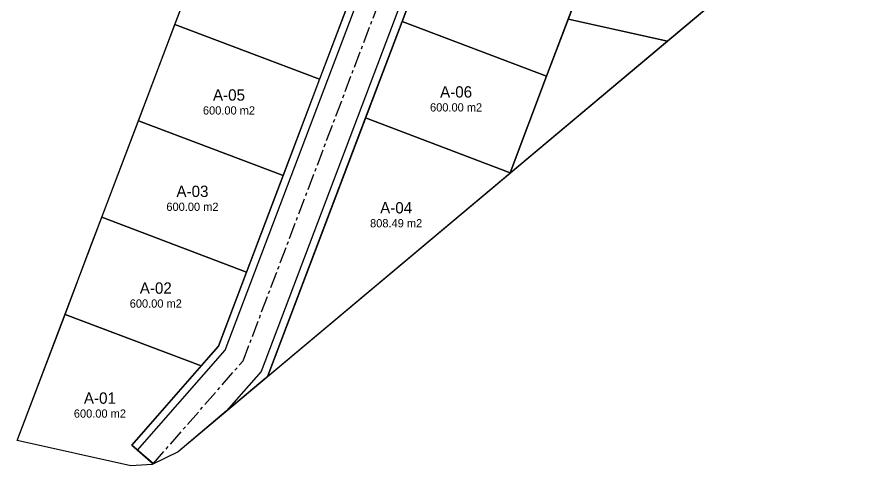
# Model space of a CAD drawing. Header units: metres. Extents: x 357879 to 358234, y 2285120 to 2285465.
# Drawn here: x 357879.3 to 358046.2, y 2285119.7 to 2285206.7 of the extents above; entities that cross this region are included whole.
import ezdxf
from ezdxf.enums import TextEntityAlignment as Align

# ---------------------------------------------------------------- set-up
doc = ezdxf.new("R2010")
doc.units = ezdxf.units.M
doc.linetypes.add('CENTER', pattern=[5.08, 3.175, -0.635, 0.635, -0.635])
for name, color, linetype in [('AREA-VERDE', 3, 'Continuous'), ('LOT-LOTES', 2, 'Continuous'), ('LOT-LOTES-IRREG', 30, 'Continuous'), ('LOT-TEXTO', 7, 'Continuous'), ('POLIGONO', 5, 'Continuous'), ('VIAL-ARROYO', 8, 'Continuous'), ('VIAL-BANQUETA', 9, 'Continuous'), ('VIAL-EJE', 1, 'Continuous')]:
    doc.layers.add(name, color=color, linetype=linetype)

msp = doc.modelspace()

# ---------------------------------------------------------------- linework, layer by layer
at = {"layer": 'AREA-VERDE'}
msp.add_lwpolyline([(357974.86, 2285176.42), (357974.86, 2285176.42), (357974.86, 2285176.42), (357974.86, 2285176.42), (357974.86, 2285176.42), (357974.86, 2285176.42), (357974.86, 2285176.42), (357974.86, 2285176.42), (357974.86, 2285176.42), (357974.86, 2285176.42), (357974.86, 2285176.42), (357974.86, 2285176.42), (357974.86, 2285176.42), (357974.86, 2285176.42), (357974.86, 2285176.42), (357974.85, 2285176.42), (357974.85, 2285176.42), (357974.85, 2285176.42), (357974.85, 2285176.42), (357974.85, 2285176.42), (357974.85, 2285176.42), (357974.85, 2285176.42), (357974.85, 2285176.42), (357974.85, 2285176.42), (357974.85, 2285176.42), (357974.85, 2285176.43), (357974.85, 2285176.43), (357974.85, 2285176.43), (357974.85, 2285176.43), (357974.85, 2285176.43), (357974.91, 2285176.56), (357981.99, 2285195.26), (357986.19, 2285206.35), (357986.19, 2285206.35), (357986.19, 2285206.35), (357986.19, 2285206.35), (357986.19, 2285206.35), (357986.19, 2285206.35), (357986.19, 2285206.35), (357986.19, 2285206.35), (357986.19, 2285206.35), (357986.19, 2285206.35), (357986.2, 2285206.35), (357986.2, 2285206.35), (357986.2, 2285206.35), (357986.2, 2285206.35), (357986.2, 2285206.35), (357986.2, 2285206.35), (358005.43, 2285202.08), (358005.43, 2285202.08), (358005.43, 2285202.07), (358005.43, 2285202.07), (358005.43, 2285202.07), (358005.43, 2285202.07), (358005.43, 2285202.07), (358005.43, 2285202.07), (358005.43, 2285202.07), (358005.43, 2285202.07), (358005.43, 2285202.07), (358005.43, 2285202.07), (358005.43, 2285202.07), (358005.43, 2285202.07), (358005.43, 2285202.07), (358005.43, 2285202.07), (358005.43, 2285202.07), (358005.43, 2285202.07), (358005.43, 2285202.07), (358005.43, 2285202.07), (358005.43, 2285202.07), (358005.43, 2285202.07), (358005.43, 2285202.07), (358005.43, 2285202.07), (357974.86, 2285176.42), (357974.86, 2285176.42), (357974.86, 2285176.42), (357974.86, 2285176.42), (357974.86, 2285176.42)], close=True, dxfattribs=at)
at = {"layer": 'LOT-LOTES'}
for points in [[(357942.7, 2285207.27), (357937.93, 2285194.68), (357909.87, 2285205.31), (357916.96, 2285224.01), (357945.01, 2285213.38), (357942.7, 2285207.27)], [(357961.03, 2285224.6), (357989.08, 2285213.96), (357981.99, 2285195.26), (357953.94, 2285205.89), (357961.03, 2285224.6)], [(357953.94, 2285205.89), (357981.99, 2285195.26), (357974.91, 2285176.56), (357946.85, 2285187.19), (357953.94, 2285205.89)], [(357930.84, 2285175.98), (357902.79, 2285186.61), (357909.87, 2285205.31), (357937.93, 2285194.68), (357930.84, 2285175.98)], [(357923.75, 2285157.27), (357895.7, 2285167.9), (357902.79, 2285186.61), (357930.84, 2285175.98), (357923.75, 2285157.27)], [(357918.31, 2285142.92), (357918.31, 2285142.92), (357918.31, 2285142.92), (357918.31, 2285142.92), (357918.31, 2285142.92), (357918.31, 2285142.91), (357918.31, 2285142.91), (357918.31, 2285142.91), (357914.95, 2285139.07), (357888.56, 2285149.07), (357893.39, 2285161.82), (357895.7, 2285167.9), (357923.75, 2285157.27), (357918.31, 2285142.92)]]:
    msp.add_lwpolyline(points, close=True, dxfattribs=at)
at = {"layer": 'LOT-LOTES-IRREG'}
msp.add_lwpolyline([(358034.39, 2285226.37), (358005.44, 2285202.07), (357986.19, 2285206.35), (357986.19, 2285206.35), (357989.08, 2285213.96)], dxfattribs=at)
for points in [[(357936.96, 2285161.09), (357946.85, 2285187.19), (357974.91, 2285176.56), (357974.85, 2285176.41), (357927.81, 2285136.94), (357927.9, 2285137.17), (357936.96, 2285161.09)], [(357901.5, 2285123.69), (357901.5, 2285123.69), (357901.5, 2285123.69), (357901.5, 2285123.69), (357901.5, 2285123.69), (357905.68, 2285120.04), (357905.68, 2285120.04), (357905.68, 2285120.04), (357905.68, 2285120.04), (357905.68, 2285120.04), (357905.68, 2285120.04), (357905.68, 2285120.04), (357905.68, 2285120.04), (357905.68, 2285120.04), (357905.68, 2285120.03), (357905.68, 2285120.03), (357905.68, 2285120.03), (357905.68, 2285120.03), (357905.68, 2285120.03), (357905.68, 2285120.03), (357905.68, 2285120.03), (357905.68, 2285120.03), (357905.68, 2285120.03), (357905.68, 2285120.03), (357905.68, 2285120.03), (357905.68, 2285120.03), (357905.46, 2285119.92), (357905.46, 2285119.92), (357905.46, 2285119.92), (357905.46, 2285119.92), (357905.46, 2285119.92), (357901.33, 2285119.68), (357901.33, 2285119.68), (357901.33, 2285119.68), (357901.33, 2285119.68), (357879.29, 2285124.57), (357879.29, 2285124.57), (357879.29, 2285124.57), (357879.28, 2285124.57), (357879.28, 2285124.57), (357879.28, 2285124.57), (357879.28, 2285124.57), (357879.28, 2285124.57), (357879.28, 2285124.57), (357879.28, 2285124.57), (357879.28, 2285124.57), (357879.28, 2285124.57), (357879.28, 2285124.57), (357879.28, 2285124.57), (357888.56, 2285149.07), (357914.95, 2285139.07), (357901.5, 2285123.69)]]:
    msp.add_lwpolyline(points, close=True, dxfattribs=at)
at = {"layer": 'POLIGONO'}
msp.add_lwpolyline([(357879.27, 2285124.57), (357941.62, 2285289.07), (358060.31, 2285262.57), (358062.26, 2285261.77), (358063.93, 2285260.34), (358065.12, 2285258.56), (358065.64, 2285256.29), (358065.51, 2285254.15), (358063.95, 2285251.17), (357910.51, 2285122.42), (357905.46, 2285119.92), (357901.33, 2285119.68), (357879.27, 2285124.57)], close=True, dxfattribs=at)
at = {"layer": 'VIAL-ARROYO'}
msp.add_lwpolyline([(357966.4, 2285243.02), (357926.59, 2285137.95), (357919.91, 2285130.32), (357910.51, 2285122.42), (357905.69, 2285120.03), (357902.63, 2285122.7), (357919.62, 2285142.13), (357960.15, 2285249.09)], dxfattribs=at)
at = {"layer": 'VIAL-BANQUETA'}
msp.add_lwpolyline([(357967.34, 2285241.26), (357927.9, 2285137.17), (357927.9, 2285137.17), (357927.9, 2285137.17), (357927.39, 2285136.59), (357927.39, 2285136.59), (357927.39, 2285136.59), (357910.51, 2285122.42), (357910.51, 2285122.42), (357910.51, 2285122.42), (357905.69, 2285120.03), (357905.69, 2285120.03), (357905.69, 2285120.03), (357901.5, 2285123.69), (357901.5, 2285123.69), (357901.5, 2285123.69), (357901.5, 2285123.69), (357918.31, 2285142.91), (357918.31, 2285142.91), (357918.31, 2285142.92), (357918.31, 2285142.92), (357918.31, 2285142.92), (357958.75, 2285249.62)], dxfattribs=at)
at = {"layer": 'VIAL-EJE', "linetype": 'CENTER'}
msp.add_lwpolyline([(357905.64, 2285120.07), (357923.1, 2285140.04), (357963.89, 2285247.67)], dxfattribs=at)

# ---------------------------------------------------------------- texts
at = {"layer": 'LOT-TEXTO'}
for s, height, p in [('A-05', 2.2, (357920.36, 2285191.64)), ('A-06', 2.2, (357964.42, 2285192.23)), ('600.00 m2', 1.6, (357920.36, 2285188.64)), ('600.00 m2', 1.6, (357964.42, 2285189.23)), ('A-03', 2.2, (357913.27, 2285172.94)), ('600.00 m2', 1.6, (357913.27, 2285169.94)), ('A-04', 2.2, (357952.79, 2285169.75)), ('808.49 m2', 1.6, (357952.79, 2285166.75)), ('A-02', 2.2, (357906.16, 2285154.17)), ('600.00 m2', 1.6, (357906.16, 2285151.17)), ('A-01', 2.2, (357895.32, 2285132.82)), ('600.00 m2', 1.6, (357895.32, 2285129.82))]:
    msp.add_text(s, height=height, dxfattribs=at).set_placement(p, align=Align.MIDDLE_CENTER)

doc.saveas('drawing.dxf')
